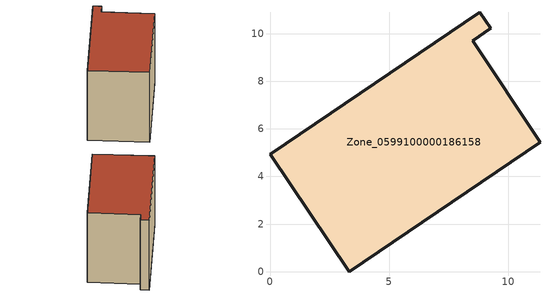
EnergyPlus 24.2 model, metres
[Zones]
Zone_0599100000186158
 floor ground (C_G): 0,4.94 8.8,10.89 9.27,10.22 8.51,9.7 11.33,5.43 3.33,0 z0
 wall outside (C_F): 3.33,0 11.33,5.43 8.51,9.7 9.27,10.22 8.8,10.89 0,4.94 3.33,0 z0:8.2
 roof outside (C_R): 8.8,10.89 0,4.94 3.33,0 11.33,5.43 8.51,9.7 9.27,10.22 z8.2
[BUILDING]
Pand.0599100000186158: North Axis=0; Terrain=City; Loads Convergence Tolerance Value=0.04; Temperature Convergence Tolerance Value=0.4; Solar Distribution=FullExterior; Maximum Number of Warmup Days=25; Minimum Number of Warmup Days=1
[Site:Location]
Rotterdam.The.Hague.AP_ZH_NLD Design_Conditions: Latitude=51.96; Longitude=4.45; Time Zone=1; Elevation=-4.5
[SITE:GROUNDTEMPERATURE:BUILDINGSURFACE]
18, 18, 18, 18, 18, 18, 18, 18, 18, 18, 18, 18
[MATERIAL] Thermal Absorptance=0.9; Solar Absorptance=0.7; Visible Absorptance=0.7
Name | Roughness | Thickness | Conductivity | Density | Specific Heat
G.TI.1975-1991 | MediumSmooth | 0.15 | 0.288461 | 540 | 1210
F.TI.1975-1991 | Rough | 0.3 | 0.230769 | 1920 | 840
R.TI.1975-1991 | MediumRough | 0.2 | 0.153846 | 1500 | 1000
[CONSTRUCTION]
C_G: G.TI.1975-1991
C_F: F.TI.1975-1991
C_R: R.TI.1975-1991
[ZONE]
Zone_0599100000186158: Type=1; Multiplier=1; Ceiling Height=Autocalculate; Volume=Autocalculate; Floor Area=autocalculate; Part of Total Floor Area=Yes
[ZONEINFILTRATION:DESIGNFLOWRATE]
Infil_Zone_0599100000186158: Zone or ZoneList or Space or SpaceList=Zone_0599100000186158; Schedule=AlwaysOn; Design Flow Rate Calculation Method=Flow/Area; Flow Rate per Floor Area=0.003; Constant Term Coefficient=1; Temperature Term Coefficient=0; Velocity Term Coefficient=0; Velocity Squared Term Coefficient=0
[HVACTEMPLATE:ZONE:IDEALLOADSAIRSYSTEM]
Zone_0599100000186158: Maximum Heating Supply Air Temperature=50; Minimum Cooling Supply Air Temperature=13; Maximum Heating Supply Air Humidity Ratio=0.0156; Minimum Cooling Supply Air Humidity Ratio=0.0077; Heating Limit=NoLimit; Cooling Limit=NoLimit; Dehumidification Control Type=ConstantSensibleHeatRatio; Cooling Sensible Heat Ratio=0.7; Dehumidification Setpoint=60; Humidification Control Type=None; Humidification Setpoint=30; Outdoor Air Method=None; Outdoor Air Flow Rate per Person=0.00944; Outdoor Air Flow Rate per Zone Floor Area=0; Outdoor Air Flow Rate per Zone=0; Demand Controlled Ventilation Type=None; Outdoor Air Economizer Type=NoEconomizer; Heat Recovery Type=None; Sensible Heat Recovery Effectiveness=0.7; Latent Heat Recovery Effectiveness=0.65
[ZONECONTROL:THERMOSTAT]
ThermostatControl_Zone_0599100000186158: Zone or ZoneList=Zone_0599100000186158; Control Type Schedule=DualSetpointControlType; Control 1=Thermostat_Zone_0599100000186158; Temperature Difference Between Cutout And Setpoint=0
[THERMOSTATSETPOINT:DUALSETPOINT]
Thermostat_Zone_0599100000186158: Heating Setpoint Temperature Schedule=HeatingSetpoint_Zone_0599100000186158; Cooling Setpoint Temperature Schedule=CoolingSetpoint_Zone_0599100000186158
[SCHEDULE:COMPACT]
HeatingSetpoint_Zone_0599100000186158: Through: 12/31, For: AllDays, Until: 24:00, 21
CoolingSetpoint_Zone_0599100000186158: Through: 12/31, For: AllDays, Until: 24:00, 24
DualSetpointControlType: Through: 12/31, For: AllDays, Until: 24:00, 4
AlwaysOn: Through: 12/31, For: AllDays, Until: 24:00, 1
